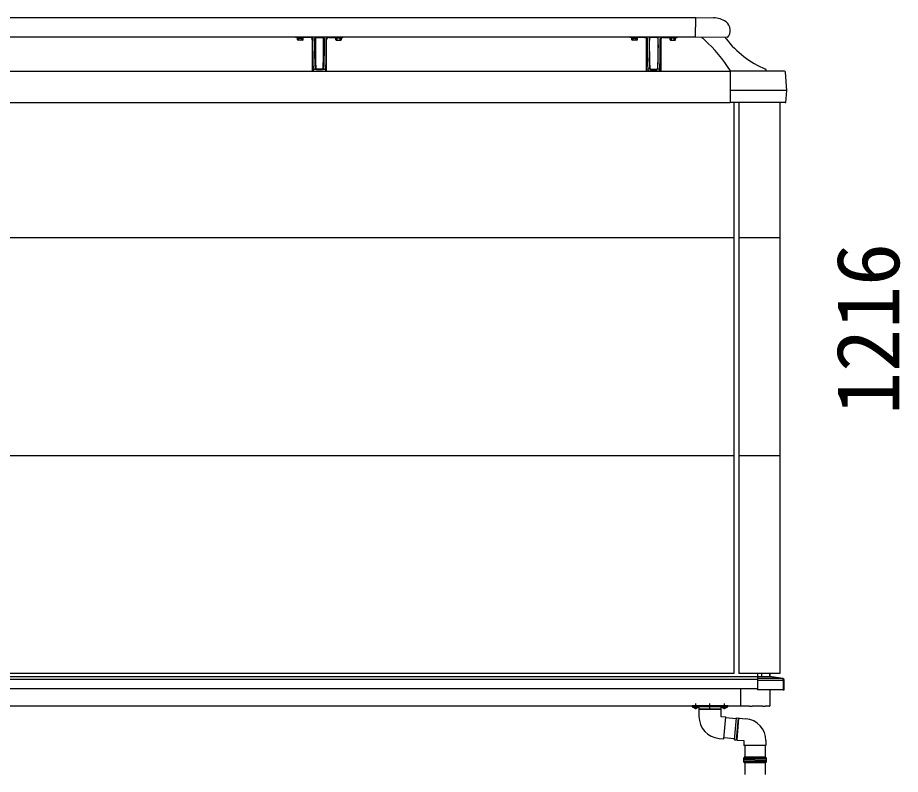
# Model space of a CAD drawing. Units: millimetres, scale not verified. Extents: x -693 to 693, y -1120 to 1121.
# Drawn here: x 483.6 to 575.8, y 463.7 to 542.7 of the extents above; entities that cross this region are included whole.
import ezdxf
from ezdxf.enums import TextEntityAlignment as Align

# ---------------------------------------------------------------- set-up
doc = ezdxf.new("R2010")
doc.units = ezdxf.units.MM
doc.header["$LTSCALE"] = 6
doc.layers.add('0-5_YKK_A1', color=4, linetype='Continuous')
doc.layers.add('0-6_YKK_D', color=6, linetype='Continuous')
doc.styles.add('ＭＳ ゴシック', font='')
doc.styles.get('ＭＳ ゴシック').set_extended_font_data('MS Gothic')

msp = doc.modelspace()

# ---------------------------------------------------------------- linework, layer by layer
at = {"layer": '0-5_YKK_A1'}
for p, q in [((554.411, 542.65), (293.798, 542.65)), ((554.4, 540.634), (554.411, 542.684)), ((554.411, 542.684), (556.261, 542.675)), ((554.4, 540.65), (293.808, 540.65)), ((512.604, 540.68), (512.604, 540.68)), ((512.654, 540.63), (512.654, 540.63)), ((514.116, 540.63), (512.654, 540.63)), ((512.779, 540.615), (512.779, 540.63)), ((512.801, 540.615), (513.41, 540.615)), ((512.801, 540.539), (512.801, 540.615)), ((512.801, 540.539), (513.41, 540.539)), ((512.815, 540.514), (512.859, 540.539)), ((512.815, 540.364), (512.815, 540.514)), ((512.859, 540.539), (513.349, 540.539)), ((512.96, 540.365), (512.96, 540.514)), ((513.248, 540.365), (513.248, 540.514)), ((513.393, 540.514), (513.349, 540.539)), ((513.393, 540.364), (513.393, 540.514)), ((513.41, 540.539), (513.41, 540.615)), ((514.129, 540.63), (514.116, 540.63)), ((514.116, 540.63), (514.116, 540.63)), ((514.631, 540.554), (514.64, 540.604)), ((514.687, 540.556), (514.681, 540.522)), ((514.682, 540.634), (514.708, 540.65)), ((514.779, 540.62), (515.43, 540.62)), ((515.5, 540.65), (515.526, 540.634)), ((515.528, 540.522), (515.522, 540.556)), ((515.568, 540.604), (515.578, 540.554)), ((516.093, 540.63), (516.08, 540.63)), ((516.093, 540.63), (516.093, 540.63)), ((517.408, 540.615), (516.798, 540.615)), ((516.798, 540.539), (516.798, 540.615)), ((517.408, 540.539), (516.798, 540.539)), ((516.816, 540.514), (516.859, 540.539)), ((516.816, 540.364), (516.816, 540.514)), ((517.35, 540.539), (516.859, 540.539)), ((516.96, 540.365), (516.96, 540.514)), ((517.249, 540.365), (517.249, 540.514)), ((517.393, 540.514), (517.35, 540.539)), ((517.393, 540.364), (517.393, 540.514)), ((517.408, 540.539), (517.408, 540.615)), ((517.43, 540.615), (517.43, 540.63)), ((547.704, 540.615), (547.704, 540.63)), ((547.726, 540.615), (548.335, 540.615)), ((547.726, 540.539), (547.726, 540.615)), ((547.726, 540.539), (548.335, 540.539)), ((547.74, 540.514), (547.784, 540.539)), ((547.74, 540.364), (547.74, 540.514)), ((547.784, 540.539), (548.274, 540.539)), ((547.885, 540.365), (547.885, 540.514)), ((548.173, 540.365), (548.173, 540.514)), ((548.318, 540.514), (548.274, 540.539)), ((548.318, 540.364), (548.318, 540.514)), ((548.335, 540.539), (548.335, 540.615)), ((549.041, 540.63), (549.054, 540.63)), ((549.041, 540.63), (549.041, 540.63)), ((549.565, 540.604), (549.556, 540.554)), ((549.606, 540.522), (549.612, 540.556)), ((549.634, 540.65), (549.607, 540.634)), ((550.355, 540.62), (549.704, 540.62)), ((550.451, 540.634), (550.426, 540.65)), ((550.447, 540.556), (550.453, 540.522)), ((550.503, 540.554), (550.493, 540.604)), ((551.005, 540.63), (551.018, 540.63)), ((551.018, 540.63), (551.018, 540.63)), ((551.018, 540.63), (552.479, 540.63)), ((552.333, 540.615), (551.723, 540.615)), ((551.723, 540.539), (551.723, 540.615)), ((552.333, 540.539), (551.723, 540.539)), ((551.741, 540.514), (551.784, 540.539)), ((551.741, 540.364), (551.741, 540.514)), ((552.275, 540.539), (551.784, 540.539)), ((551.885, 540.365), (551.885, 540.514)), ((552.174, 540.365), (552.174, 540.514)), ((552.318, 540.514), (552.275, 540.539)), ((552.318, 540.364), (552.318, 540.514)), ((552.333, 540.539), (552.333, 540.615)), ((552.355, 540.615), (552.355, 540.63)), ((552.479, 540.63), (552.479, 540.63)), ((552.529, 540.68), (552.529, 540.68)), ((557.721, 540.617), (554.4, 540.634)), ((512.815, 540.364), (512.859, 540.339)), ((513.349, 540.339), (512.859, 540.339)), ((513.393, 540.364), (513.349, 540.339)), ((514.354, 540.38), (514.354, 537.084)), ((515.854, 537.084), (515.854, 540.38)), ((516.816, 540.364), (516.859, 540.339)), ((516.859, 540.339), (517.35, 540.339)), ((517.393, 540.364), (517.35, 540.339)), ((547.74, 540.364), (547.784, 540.339)), ((548.274, 540.339), (547.784, 540.339)), ((548.318, 540.364), (548.274, 540.339)), ((549.279, 537.084), (549.279, 540.38)), ((550.779, 540.38), (550.779, 537.084)), ((551.741, 540.364), (551.784, 540.339)), ((551.784, 540.339), (552.275, 540.339)), ((552.318, 540.364), (552.275, 540.339)), ((426.854, 537.088), (558.029, 537.088)), ((514.528, 537.093), (514.528, 537.088)), ((514.529, 537.093), (515.68, 537.093)), ((514.532, 537.321), (514.737, 537.321)), ((514.681, 537.411), (514.675, 537.442)), ((514.724, 537.395), (514.729, 537.376)), ((515.382, 537.297), (514.827, 537.297)), ((514.836, 537.287), (515.373, 537.287)), ((515.373, 537.246), (514.836, 537.246)), ((515.382, 537.297), (515.382, 537.297)), ((515.472, 537.321), (515.677, 537.321)), ((515.479, 537.376), (515.484, 537.395)), ((515.534, 537.442), (515.528, 537.411)), ((515.68, 537.088), (515.68, 537.093)), ((549.453, 537.088), (549.453, 537.093)), ((550.605, 537.093), (549.454, 537.093)), ((549.662, 537.321), (549.457, 537.321)), ((549.6, 537.442), (549.606, 537.411)), ((549.654, 537.376), (549.649, 537.395)), ((549.752, 537.297), (550.307, 537.297)), ((549.752, 537.297), (549.752, 537.297)), ((550.298, 537.287), (549.761, 537.287)), ((549.761, 537.246), (550.298, 537.246)), ((550.602, 537.321), (550.397, 537.321)), ((550.409, 537.395), (550.404, 537.376)), ((550.453, 537.411), (550.459, 537.442)), ((550.605, 537.093), (550.605, 537.088)), ((558.029, 536.996), (558.029, 535.088)), ((558.036, 537.13), (558.044, 537.113)), ((561.781, 537.113), (561.782, 537.228)), ((563.921, 535.088), (563.804, 536.996)), ((558.029, 535.088), (558.029, 533.813)), ((563.846, 535.088), (558.029, 535.088)), ((426.854, 533.838), (558.029, 533.838)), ((563.768, 533.813), (558.029, 533.813)), ((558.404, 533.813), (558.404, 474.188)), ((558.904, 533.813), (558.904, 474.188)), ((563.204, 533.813), (563.204, 474.188)), ((558.404, 519.688), (424.354, 519.688)), ((563.204, 519.688), (558.904, 519.688)), ((558.404, 496.938), (424.354, 496.938)), ((563.204, 496.938), (558.904, 496.938)), ((558.404, 474.188), (424.354, 474.188)), ((563.204, 474.188), (558.904, 474.188)), ((560.854, 474.188), (560.854, 473.893)), ((561.32, 473.893), (561.32, 474.188)), ((562.149, 473.9), (562.149, 474.188)), ((562.194, 473.893), (562.194, 474.188)), ((560.854, 473.838), (424.854, 473.838)), ((560.854, 473.588), (424.854, 473.588)), ((560.854, 473.893), (561.32, 473.893)), ((560.854, 473.893), (560.854, 473.666)), ((560.854, 473.666), (560.854, 473.504)), ((563.5, 473.666), (560.854, 473.666)), ((560.854, 473.504), (560.854, 472.513)), ((560.854, 473.504), (563.554, 473.504)), ((561.32, 473.9), (562.132, 473.9)), ((562.132, 473.9), (563.5, 473.666)), ((563.517, 473.666), (562.149, 473.9)), ((563.654, 473.504), (563.554, 473.504)), ((563.554, 473.504), (563.554, 472.513)), ((563.654, 472.513), (563.654, 473.504)), ((560.854, 472.588), (424.854, 472.588)), ((559.104, 472.588), (559.104, 470.803)), ((559.104, 472.588), (559.104, 470.838)), ((563.554, 472.513), (560.854, 472.513)), ((562.154, 472.513), (562.154, 470.838)), ((563.554, 472.513), (563.654, 472.513)), ((557.779, 470.838), (554.029, 470.838)), ((557.779, 470.813), (554.029, 470.813)), ((557.729, 470.713), (554.079, 470.713)), ((554.699, 470.713), (554.109, 470.713)), ((554.109, 470.701), (554.109, 470.713)), ((554.109, 470.701), (554.699, 470.701)), ((554.279, 470.584), (554.347, 470.72)), ((554.404, 470.75), (554.347, 470.72)), ((554.404, 471.068), (554.404, 470.462)), ((554.404, 470.538), (554.404, 470.888)), ((554.404, 470.75), (554.462, 470.72)), ((554.529, 470.584), (554.462, 470.72)), ((554.699, 470.701), (554.699, 470.713)), ((557.054, 470.713), (554.754, 470.713)), ((554.754, 470.713), (554.754, 470.496)), ((554.754, 470.429), (554.754, 469.713)), ((557.05, 470.488), (554.759, 470.488)), ((557.05, 470.438), (554.759, 470.438)), ((555.904, 470.488), (555.904, 471.063)), ((557.054, 470.713), (557.054, 470.496)), ((557.054, 470.429), (557.054, 469.713)), ((557.699, 470.713), (557.109, 470.713)), ((557.109, 470.701), (557.109, 470.713)), ((557.109, 470.701), (557.699, 470.701)), ((557.279, 470.584), (557.347, 470.72)), ((557.404, 470.75), (557.347, 470.72)), ((557.404, 471.068), (557.404, 470.462)), ((557.404, 470.538), (557.404, 470.888)), ((557.404, 470.75), (557.462, 470.72)), ((557.529, 470.584), (557.462, 470.72)), ((557.699, 470.701), (557.699, 470.713)), ((559.179, 470.803), (559.104, 470.803)), ((560.029, 470.792), (560.029, 470.788)), ((560.029, 470.792), (560.304, 470.792)), ((560.304, 470.788), (560.304, 470.792)), ((561.404, 470.792), (561.679, 470.792)), ((561.78, 470.826), (562.004, 470.826)), ((557.054, 469.713), (557.552, 469.669)), ((558.65, 469.473), (557.544, 469.57)), ((558.458, 467.277), (558.659, 469.568)), ((558.659, 469.568), (558.874, 469.549)), ((558.683, 467.262), (558.882, 469.544)), ((558.732, 467.258), (558.932, 469.539)), ((558.941, 469.543), (559.655, 469.481)), ((556.854, 467.422), (557.352, 467.378)), ((558.467, 467.381), (557.361, 467.478)), ((558.458, 467.277), (558.674, 467.258)), ((558.741, 467.252), (559.454, 467.19)), ((559.454, 467.19), (559.454, 466.69)), ((559.554, 466.69), (559.554, 465.472)), ((561.654, 466.69), (561.654, 465.472)), ((561.754, 467.19), (561.754, 466.69)), ((559.437, 465.372), (559.487, 465.472)), ((559.437, 465.196), (559.437, 465.372)), ((559.437, 465.372), (560.604, 465.372)), ((560.604, 465.197), (559.437, 465.197)), ((559.437, 464.972), (559.437, 465.148)), ((560.604, 465.147), (559.437, 465.147)), ((559.487, 464.872), (559.437, 464.972)), ((560.604, 464.972), (559.437, 464.972)), ((561.737, 465.472), (559.487, 465.472)), ((561.737, 464.872), (559.487, 464.872)), ((559.554, 464.872), (559.554, 463.672)), ((560.604, 465.372), (561.787, 465.372)), ((560.604, 465.197), (561.787, 465.197)), ((560.604, 465.147), (561.787, 465.147)), ((561.787, 464.972), (560.604, 464.972)), ((561.654, 464.872), (561.654, 463.672)), ((561.737, 465.472), (561.787, 465.372)), ((561.787, 465.372), (561.787, 465.197))]:
    msp.add_line(p, q, dxfattribs=at)
for points in [[(512.779, 540.615), (513.429, 540.615), (513.429, 540.63)], [(514.404, 540.554), (514.389, 540.579), (514.372, 540.604)], [(514.43, 540.442), (514.43, 540.455), (514.404, 540.554)], [(514.482, 537.276), (514.469, 537.501), (514.458, 537.753), (514.448, 538.033), (514.439, 538.348), (514.433, 538.69), (514.428, 539.057), (514.426, 539.379), (514.425, 539.716), (514.427, 540.072), (514.43, 540.442)], [(514.675, 537.442), (514.663, 537.677), (514.652, 537.939), (514.643, 538.23), (514.636, 538.547), (514.631, 538.8), (514.628, 539.066), (514.626, 539.348), (514.625, 539.642), (514.626, 540.086), (514.631, 540.554)], [(514.681, 540.522), (514.676, 540.052), (514.675, 539.605), (514.676, 539.312), (514.678, 539.031), (514.681, 538.762), (514.686, 538.505), (514.693, 538.191), (514.702, 537.901), (514.712, 537.635), (514.724, 537.395)], [(514.779, 540.62), (514.743, 540.613), (514.715, 540.597)], [(515.494, 540.597), (515.463, 540.614), (515.43, 540.62)], [(515.484, 537.395), (515.496, 537.631), (515.507, 537.895), (515.516, 538.187), (515.523, 538.505), (515.527, 538.76), (515.531, 539.027), (515.533, 539.31), (515.534, 539.605), (515.532, 540.051), (515.528, 540.522)], [(515.578, 540.554), (515.582, 540.086), (515.584, 539.642), (515.583, 539.35), (515.581, 539.07), (515.577, 538.802), (515.573, 538.547), (515.566, 538.234), (515.557, 537.946), (515.546, 537.68), (515.534, 537.442)], [(515.779, 540.442), (515.782, 540.119), (515.783, 539.807), (515.783, 539.504), (515.782, 539.213), (515.779, 538.919), (515.775, 538.639), (515.77, 538.373), (515.764, 538.123), (515.756, 537.885), (515.747, 537.664), (515.737, 537.46), (515.727, 537.276)], [(515.805, 540.554), (515.779, 540.455), (515.779, 540.442)], [(515.837, 540.604), (515.817, 540.575), (515.805, 540.554)], [(516.093, 540.63), (517.554, 540.63), (517.554, 540.63)], [(517.43, 540.615), (516.78, 540.615), (516.78, 540.63)], [(549.041, 540.63), (547.579, 540.63), (547.579, 540.63)], [(547.704, 540.615), (548.354, 540.615), (548.354, 540.63)], [(549.297, 540.604), (549.317, 540.575), (549.329, 540.554)], [(549.329, 540.554), (549.355, 540.455), (549.355, 540.442)], [(549.355, 540.442), (549.352, 540.119), (549.35, 539.807), (549.35, 539.504), (549.352, 539.213), (549.354, 538.919), (549.358, 538.639), (549.364, 538.373), (549.37, 538.123), (549.378, 537.885), (549.386, 537.664), (549.396, 537.46), (549.407, 537.276)], [(549.556, 540.554), (549.551, 540.086), (549.55, 539.642), (549.551, 539.35), (549.553, 539.07), (549.556, 538.802), (549.561, 538.547), (549.568, 538.234), (549.577, 537.946), (549.588, 537.68), (549.6, 537.442)], [(549.649, 537.395), (549.638, 537.631), (549.627, 537.895), (549.618, 538.187), (549.611, 538.505), (549.606, 538.76), (549.603, 539.027), (549.601, 539.31), (549.6, 539.605), (549.601, 540.051), (549.606, 540.522)], [(549.64, 540.597), (549.671, 540.614), (549.704, 540.62)], [(550.355, 540.62), (550.39, 540.613), (550.419, 540.597)], [(550.453, 540.522), (550.457, 540.052), (550.459, 539.605), (550.458, 539.312), (550.456, 539.031), (550.452, 538.762), (550.448, 538.505), (550.441, 538.191), (550.432, 537.901), (550.421, 537.635), (550.409, 537.395)], [(550.459, 537.442), (550.471, 537.677), (550.481, 537.939), (550.491, 538.23), (550.498, 538.547), (550.502, 538.8), (550.506, 539.066), (550.508, 539.348), (550.509, 539.642), (550.507, 540.086), (550.503, 540.554)], [(550.652, 537.276), (550.664, 537.501), (550.676, 537.753), (550.686, 538.033), (550.694, 538.348), (550.701, 538.69), (550.706, 539.057), (550.708, 539.379), (550.708, 539.716), (550.707, 540.072), (550.704, 540.442)], [(550.704, 540.442), (550.704, 540.455), (550.73, 540.554)], [(550.73, 540.554), (550.744, 540.579), (550.762, 540.604)], [(552.355, 540.615), (551.705, 540.615), (551.705, 540.63)], [(555.042, 540.616), (555.042, 540.616), (555.04, 540.618)], [(557.485, 540.605), (557.478, 540.617), (557.478, 540.618)], [(514.479, 537.088), (514.481, 537.164), (514.482, 537.229)], [(514.529, 537.093), (514.529, 537.093), (514.528, 537.093)], [(514.737, 537.321), (514.701, 537.364), (514.681, 537.411)], [(514.729, 537.376), (514.762, 537.32), (514.769, 537.313)], [(515.528, 537.411), (515.508, 537.365), (515.472, 537.321)], [(515.68, 537.093), (515.68, 537.093), (515.68, 537.093)], [(515.727, 537.229), (515.729, 537.129), (515.73, 537.088)], [(549.407, 537.229), (549.405, 537.129), (549.404, 537.088)], [(549.453, 537.093), (549.454, 537.093), (549.454, 537.093)], [(549.606, 537.411), (549.625, 537.365), (549.662, 537.321)], [(550.404, 537.376), (550.372, 537.32), (550.364, 537.313)], [(550.397, 537.321), (550.433, 537.364), (550.453, 537.411)], [(550.605, 537.093), (550.605, 537.093), (550.605, 537.093)], [(550.655, 537.088), (550.653, 537.164), (550.652, 537.229)], [(563.679, 537.113), (558.029, 537.113), (558.029, 536.996)], [(563.768, 533.813), (563.843, 533.813), (563.921, 535.088), (563.846, 535.088)], [(425.604, 472.588), (425.604, 470.838), (559.104, 470.838)], [(554.029, 470.838), (554.029, 470.813), (554.029, 470.763)], [(557.779, 470.763), (557.779, 470.813), (557.779, 470.838)], [(560.029, 470.788), (559.179, 470.788), (559.179, 470.803)], [(561.404, 470.792), (561.404, 470.788), (560.304, 470.788)], [(561.78, 470.826), (561.741, 470.788), (561.679, 470.788), (561.679, 470.792)], [(562.104, 470.788), (562.004, 470.788), (562.004, 470.826)], [(557.352, 467.378), (557.452, 468.524), (557.552, 469.669)], [(561.754, 466.69), (560.604, 466.69), (559.454, 466.69)], [(561.787, 465.147), (561.787, 464.972), (561.737, 464.872)]]:
    msp.add_lwpolyline(points, dxfattribs=at)
for centre, radius, start, end in [((556.249, 540.4), 2.275, 54.01467, 89.7), ((556.954, 541.371), 1.075, 315.48313, 54.01467), ((512.654, 540.68), 0.05, 217.36868, 269.95502), ((512.887, 540.406), 0.13, 55.86369, 115.45615), ((513.104, 540.058), 0.478, 72.41205, 107.58795), ((513.321, 540.406), 0.13, 64.54385, 124.13631), ((514.12, 540.393), 0.237, 50.20405, 87.81157), ((514.104, 540.389), 0.25, 2.19683, 48.0263), ((514.176, 540.449), 0.25, 38.38267, 53.53742), ((514.714, 540.546), 0.0939, 109.4609, 141.52571), ((514.773, 540.526), 0.0913, 129.75912, 160.98213), ((515.435, 540.526), 0.0918, 19.10869, 50.15006), ((515.491, 540.54), 0.101, 39.66507, 69.34831), ((516.032, 540.449), 0.25, 126.46476, 141.62052), ((516.105, 540.389), 0.25, 131.96794, 177.80317), ((516.089, 540.393), 0.237, 92.16639, 129.83973), ((516.887, 540.406), 0.13, 55.86369, 115.45615), ((517.105, 540.058), 0.478, 72.41205, 107.58795), ((517.322, 540.406), 0.13, 64.54385, 124.13631), ((517.554, 540.68), 0.05, 270.05094, 322.62837), ((547.579, 540.68), 0.05, 217.37163, 269.94906), ((547.812, 540.406), 0.13, 55.86369, 115.45615), ((548.029, 540.058), 0.478, 72.41205, 107.58795), ((548.246, 540.406), 0.13, 64.54385, 124.13631), ((549.045, 540.393), 0.237, 50.16027, 87.83361), ((549.029, 540.389), 0.25, 2.19683, 48.03206), ((549.101, 540.449), 0.25, 38.37948, 53.53524), ((549.643, 540.54), 0.101, 110.65169, 140.33493), ((549.698, 540.526), 0.0918, 129.84994, 160.89131), ((550.361, 540.526), 0.0913, 19.01787, 50.24088), ((550.42, 540.546), 0.0939, 38.47429, 70.5391), ((550.957, 540.449), 0.25, 126.46258, 141.61733), ((551.03, 540.389), 0.25, 131.9737, 177.80317), ((551.014, 540.393), 0.237, 92.18843, 129.79595), ((551.812, 540.406), 0.13, 55.86369, 115.45615), ((552.03, 540.058), 0.478, 72.41205, 107.58795), ((552.247, 540.406), 0.13, 64.54385, 124.13631), ((552.479, 540.68), 0.05, 270.04498, 322.63132), ((555.075, 540.654), 0.05, 207.36074, 225.66317), ((545.293, 529.217), 15, 48.00076, 49.46055), ((565.506, 546.577), 10, 216.66816, 217.62716), ((565.506, 546.577), 10, 217.62734, 247.75351), ((512.887, 540.473), 0.13, 244.54385, 304.13631), ((513.104, 540.82), 0.478, 252.41205, 287.58795), ((513.321, 540.473), 0.13, 235.86369, 295.45615), ((513.862, 540.38), 0.492, 0.01997, 2.17326), ((516.344, 540.38), 0.49, 177.82244, 179.98433), ((516.887, 540.473), 0.13, 244.54385, 304.13631), ((517.105, 540.82), 0.478, 252.41205, 287.58795), ((517.322, 540.473), 0.13, 235.86369, 295.45615), ((547.812, 540.473), 0.13, 244.54385, 304.13631), ((548.029, 540.82), 0.478, 252.41205, 287.58795), ((548.246, 540.473), 0.13, 235.86369, 295.45615), ((548.789, 540.38), 0.49, 0.01567, 2.17756), ((551.271, 540.38), 0.492, 177.82674, 179.98003), ((551.812, 540.473), 0.13, 244.54385, 304.13631), ((552.03, 540.82), 0.478, 252.41205, 287.58795), ((552.247, 540.473), 0.13, 235.86369, 295.45615), ((545.293, 529.217), 15, 31.84136, 48.00076), ((514.531, 537.272), 0.0489, 88.61222, 175.62698), ((513.813, 537.252), 0.67, 358.08206, 2.06433), ((514.501, 537.166), 0.0784, 268.55021, 290.20758), ((514.857, 537.376), 0.132, 204.75431, 260.91216), ((514.824, 537.387), 0.0898, 216.71762, 271.78816), ((514.836, 537.387), 0.0997, 228.12324, 269.87876), ((515.351, 537.378), 0.134, 279.49504, 334.83848), ((515.373, 537.387), 0.1, 270.19018, 311.80782), ((515.385, 537.387), 0.0898, 268.21173, 323.28205), ((515.345, 537.416), 0.14, 312.18991, 343.29419), ((515.678, 537.272), 0.0489, 4.37302, 91.38778), ((515.708, 537.172), 0.0842, 250.53633, 270.76801), ((516.481, 537.252), 0.755, 178.16035, 181.69326), ((549.456, 537.272), 0.0489, 88.61222, 175.62698), ((548.652, 537.252), 0.755, 358.30674, 1.83965), ((549.425, 537.172), 0.0842, 269.23199, 289.46367), ((549.788, 537.416), 0.14, 196.70581, 227.81009), ((549.783, 537.378), 0.134, 205.16152, 260.50496), ((549.749, 537.387), 0.0898, 216.71795, 271.78827), ((549.761, 537.387), 0.1, 228.19218, 269.80982), ((550.277, 537.376), 0.132, 279.08784, 335.24569), ((550.298, 537.387), 0.0997, 270.12124, 311.87676), ((550.31, 537.387), 0.0898, 268.21184, 323.28238), ((550.603, 537.272), 0.0489, 4.37302, 91.38778), ((550.632, 537.166), 0.0784, 249.79242, 271.44979), ((551.321, 537.252), 0.67, 177.93567, 181.91794), ((561.682, 537.228), 0.1, 359.7, 67.75369), ((563.679, 536.988), 0.125, 3.5, 90), ((563.679, 537.148), 0.0348, 269.79476, 270.20524), ((563.509, 473.616), 0.0506, 80.39322, 99.60678), ((563.489, 473.504), 0.165, 0, 80.28331), ((554.079, 470.763), 0.05, 180, 270), ((554.404, 470.948), 0.385, 219.98312, 320.01688), ((554.764, 470.496), 0.01, 180, 253.39845), ((554.764, 470.429), 0.01, 106.60155, 180), ((554.754, 470.463), 0.025, 286.60155, 73.39845), ((557.054, 470.463), 0.025, 106.60155, 253.39845), ((557.044, 470.496), 0.01, 286.60155, 0), ((557.044, 470.429), 0.01, 0, 73.39845), ((557.404, 470.948), 0.385, 219.98312, 320.01688), ((557.729, 470.763), 0.05, 270, 0), ((557.054, 469.713), 2.3, 180, 265), ((558.873, 469.539), 0.01, 11.60155, 85), ((558.908, 469.546), 0.025, 191.60155, 338.39845), ((558.94, 469.533), 0.01, 85, 158.39845), ((559.454, 467.19), 2.3, 0, 85), ((558.675, 467.268), 0.01, 265, 338.39845), ((558.707, 467.255), 0.025, 11.60155, 158.39845), ((558.741, 467.262), 0.01, 191.60155, 265), ((559.437, 465.172), 0.025, 270, 90), ((561.787, 465.172), 0.025, 90.04073, 269.95927)]:
    msp.add_arc(centre, radius, start, end, dxfattribs=at)
for centre, major_axis, ratio, start_param, end_param in [((563.679, 536.988), (-0.2, 0), 0.625, 4.712389, 4.715716), ((562.149, 473.799), (-0.14, 0.024), 0.70198, 4.832017, 4.951645), ((563.489, 473.504), (0, 0.165), 0.393939, 4.712389, 6.113597), ((562.104, 470.838), (0.0355, -0.0355), 0.99628, 5.499651, 7.06672)]:
    msp.add_ellipse(centre, major_axis=major_axis, ratio=ratio, start_param=start_param, end_param=end_param, dxfattribs=at)

# ---------------------------------------------------------------- texts
at = {"layer": '0-6_YKK_D', "style": 'ＭＳ ゴシック'}
msp.add_text('1216', height=6.598, rotation=90, dxfattribs=at).set_placement((577.666, 501.204), align=Align.BOTTOM_LEFT)

doc.saveas('drawing.dxf')
